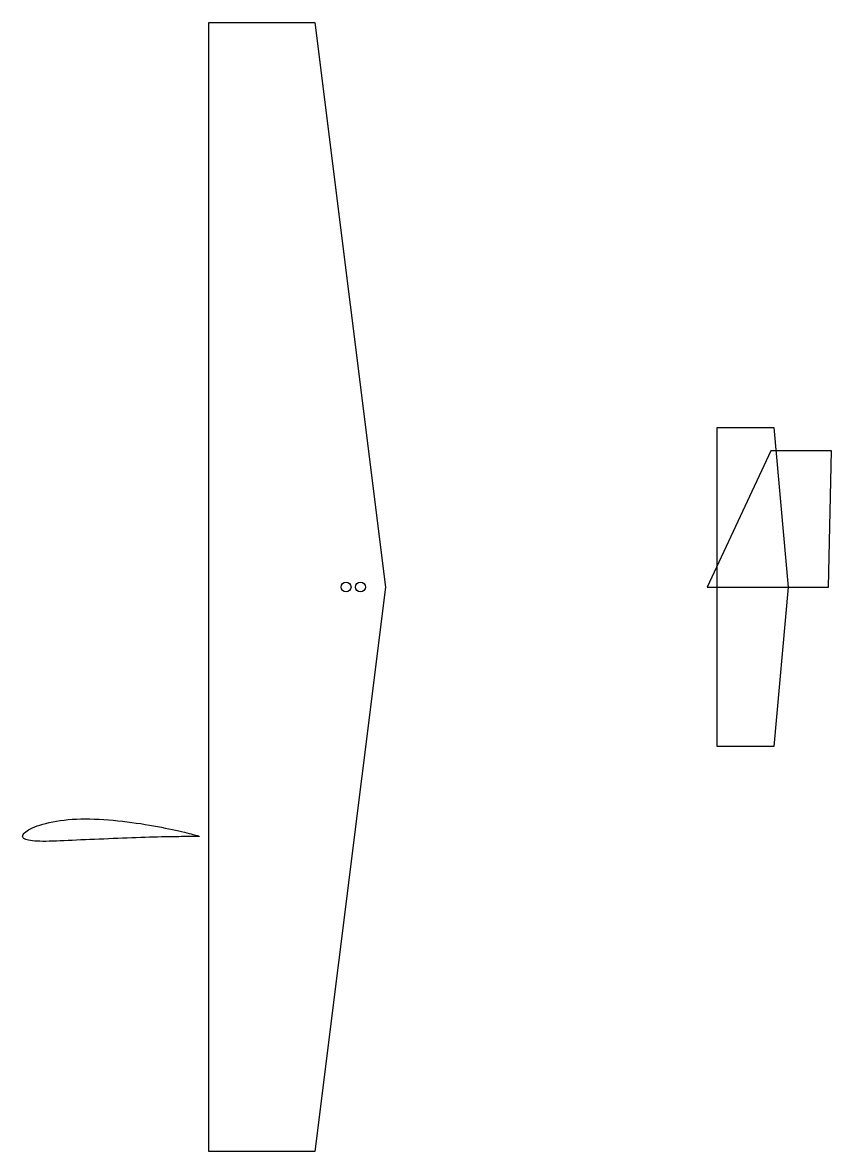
# Model space of a CAD drawing. Extents: x 0 to 1.62, y -1.13 to 1.13.
import ezdxf

# ---------------------------------------------------------------- set-up
doc = ezdxf.new("R2010")
doc.units = 0
for name, color, linetype in [('AIRFOIL_ROOT', 5, 'CONTINUOUS'), ('CG_NP', 1, 'CONTINUOUS'), ('H_TAIL', 3, 'CONTINUOUS'), ('V_TAIL', 3, 'CONTINUOUS'), ('WING_MAIN', 3, 'CONTINUOUS')]:
    doc.layers.add(name, color=color, linetype=linetype)

msp = doc.modelspace()

# ---------------------------------------------------------------- linework, layer by layer
at = {"layer": 'AIRFOIL_ROOT'}
msp.add_lwpolyline([(0, -0.5), (0.000251, -0.498323), (0.001002, -0.496585), (0.002252, -0.494789), (0.003998, -0.492941), (0.006233, -0.491049), (0.008952, -0.489123), (0.012147, -0.487174), (0.01581, -0.485215), (0.019928, -0.48326), (0.024492, -0.481325), (0.029488, -0.479425), (0.034902, -0.477577), (0.040718, -0.475799), (0.046921, -0.474105), (0.053492, -0.472514), (0.060412, -0.47104), (0.067663, -0.4697), (0.075224, -0.468506), (0.083073, -0.467471), (0.091188, -0.466607), (0.099545, -0.465923), (0.108122, -0.465427), (0.116895, -0.465125), (0.125837, -0.465022), (0.134924, -0.46512), (0.14413, -0.465417), (0.153429, -0.465862), (0.162794, -0.466433), (0.172199, -0.467125), (0.181618, -0.467931), (0.191024, -0.468844), (0.200389, -0.469858), (0.209688, -0.470963), (0.218894, -0.472152), (0.227981, -0.473415), (0.236923, -0.474744), (0.245695, -0.476128), (0.254272, -0.477557), (0.26263, -0.479021), (0.270745, -0.48051), (0.278594, -0.482012), (0.286154, -0.483517), (0.293405, -0.485013), (0.300326, -0.486491), (0.306897, -0.487938), (0.313099, -0.489344), (0.318916, -0.490698), (0.32433, -0.491989), (0.329325, -0.493207), (0.333889, -0.494342), (0.338008, -0.495386), (0.341671, -0.496328), (0.344866, -0.497163), (0.347585, -0.497881), (0.34982, -0.498478), (0.351565, -0.498947), (0.352816, -0.499286), (0.353567, -0.49949), (0.353818, -0.499558), (0.353818, -0.500442), (0.353567, -0.500443), (0.352816, -0.500448), (0.351565, -0.500455), (0.34982, -0.500466), (0.347585, -0.500481), (0.344866, -0.500501), (0.341671, -0.500525), (0.338008, -0.500555), (0.333889, -0.500593), (0.329325, -0.500639), (0.32433, -0.500694), (0.318916, -0.50076), (0.313099, -0.500839), (0.306897, -0.500932), (0.300326, -0.501042), (0.293405, -0.501169), (0.286154, -0.501315), (0.278594, -0.501483), (0.270745, -0.501672), (0.26263, -0.501885), (0.254272, -0.502121), (0.245695, -0.502382), (0.236923, -0.502666), (0.227981, -0.502974), (0.218894, -0.503302), (0.209688, -0.50365), (0.200389, -0.504013), (0.191024, -0.504389), (0.181618, -0.504773), (0.172199, -0.505161), (0.162794, -0.505545), (0.153429, -0.505921), (0.14413, -0.506282), (0.134924, -0.506636), (0.125837, -0.50702), (0.116895, -0.507427), (0.108122, -0.507845), (0.099545, -0.508263), (0.091188, -0.508669), (0.083073, -0.509052), (0.075224, -0.509401), (0.067663, -0.509705), (0.060412, -0.509952), (0.053492, -0.510133), (0.046921, -0.510238), (0.040718, -0.510257), (0.034902, -0.510183), (0.029488, -0.510008), (0.024492, -0.509726), (0.019928, -0.50933), (0.01581, -0.508814), (0.012147, -0.508175), (0.008952, -0.507409), (0.006233, -0.506512), (0.003998, -0.505482), (0.002252, -0.504317), (0.001002, -0.503016), (0.000251, -0.501577), (0, -0.5)], close=True, dxfattribs=at)
at = {"layer": 'CG_NP'}
for centre in [(0.648551, 0), (0.677446, 0)]:
    msp.add_circle(centre, 0.01, dxfattribs=at)
at = {"layer": 'H_TAIL'}
msp.add_lwpolyline([(1.392627, 0), (1.392627, 0.319744), (1.506313, 0.319744), (1.534735, 0), (1.506313, -0.319744), (1.392627, -0.319744), (1.392627, 0)], close=True, dxfattribs=at)
at = {"layer": 'V_TAIL'}
msp.add_lwpolyline([(1.372627, 0), (1.615699, 0), (1.621678, 0.273456), (1.500142, 0.273456), (1.372627, 0)], close=True, dxfattribs=at)
at = {"layer": 'WING_MAIN'}
msp.add_lwpolyline([(0.373632, 0), (0.373632, 1.132217), (0.585922, 1.132217), (0.727449, 0), (0.585922, -1.132217), (0.373632, -1.132217), (0.373632, 0)], close=True, dxfattribs=at)

doc.saveas('drawing.dxf')
